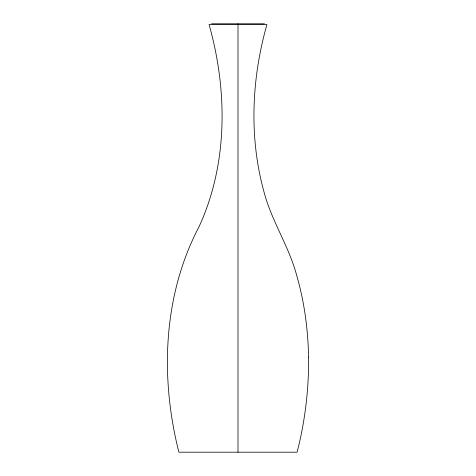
<?xml version="1.0" encoding="UTF-8"?>
<svg xmlns="http://www.w3.org/2000/svg" width="476" height="476" viewBox="0 0 476 476"><rect width="100%" height="100%" fill="white"/><g stroke="black" fill="none" stroke-linecap="round" stroke-linejoin="round"><path stroke-width="0.71" d="M211.511 23.8L264.489 23.8M238 23.8L238 452.2M308.555 357.101C308.954 389.124 305.057 421.177 297.113 452.2L178.887 452.2C160.085 378.051 162.81 295.917 198.795 227.23C228.058 164.137 227.706 90.565 209.065 24.508L266.935 24.508C251.59 78.564 248.924 136.939 263.859 191.388C271.415 220.816 289.045 246.324 296.768 275.699C304.396 302.135 308.085 329.612 308.555 357.101"/></g></svg>
